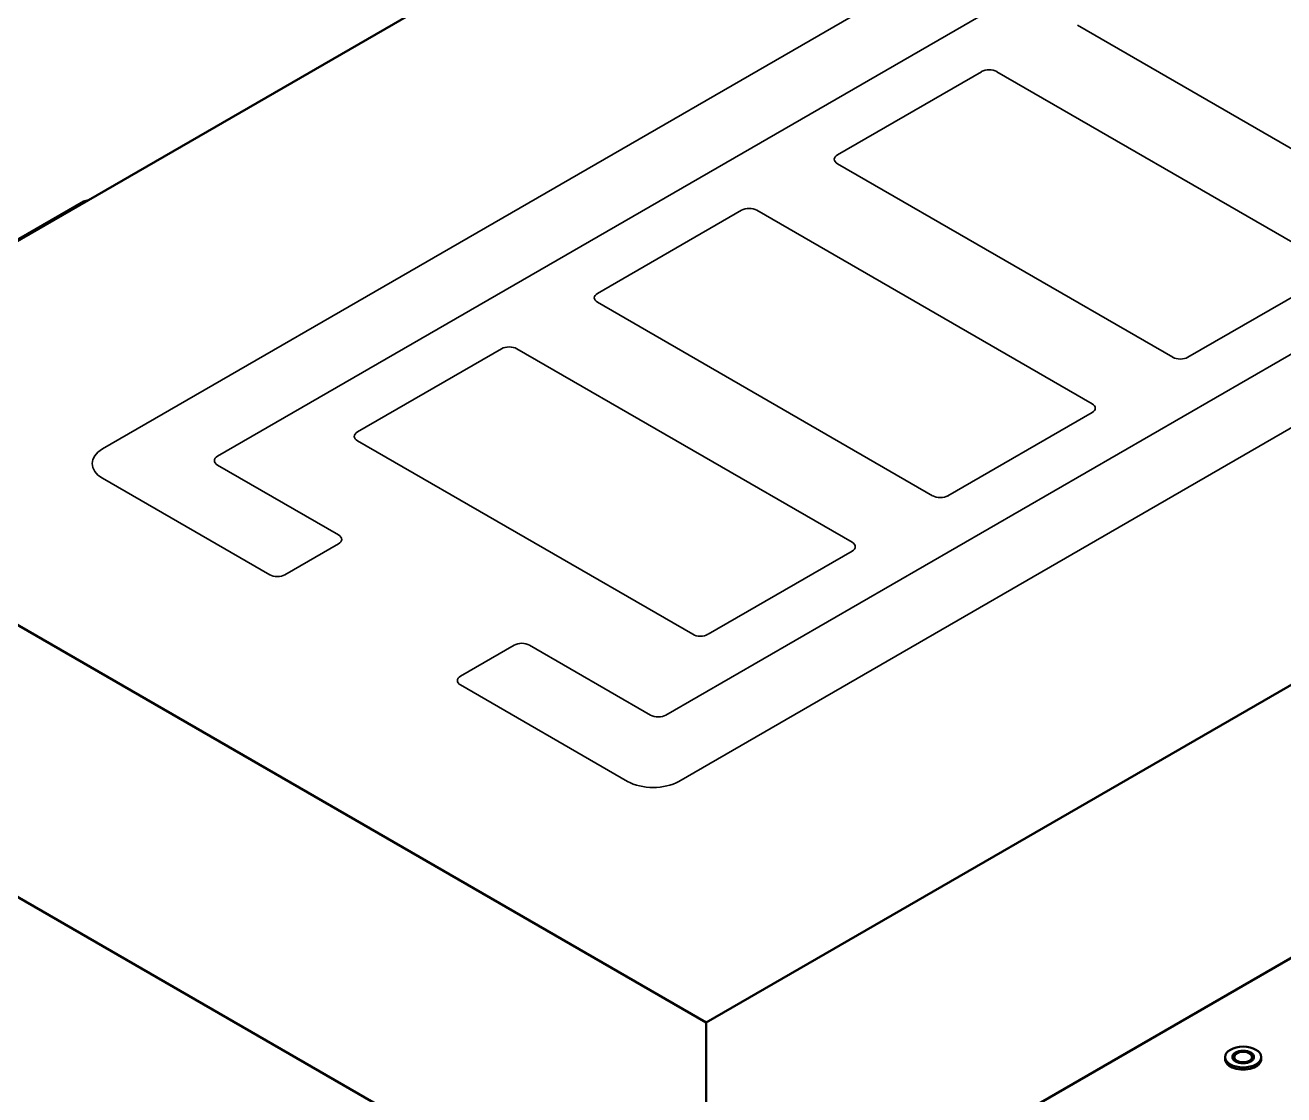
# Model space of a CAD drawing. Header units: inches. Extents: x 9.1 to 24.9, y 4.9 to 17.
# Drawn here: x 14.324 to 16.383, y 11.39 to 13.139 of the extents above; entities that cross this region are included whole.
import ezdxf

# ---------------------------------------------------------------- set-up
doc = ezdxf.new("R2010")
doc.units = ezdxf.units.IN
doc.header["$MEASUREMENT"] = 0
doc.layers.add('Visible (ANSI)', color=7, linetype='Continuous', lineweight=50)
doc.layers.add('Visible Narrow (ANSI)', color=7, linetype='Continuous', lineweight=35)

msp = doc.modelspace()

# ---------------------------------------------------------------- linework, layer by layer
at = {"layer": 'Visible (ANSI)'}
for p, q in [((16.3816, 13.9816), (13.7675, 12.4724)), ((15.4379, 11.508), (18.0519, 13.0173)), ((14.2266, 12.7399), (14.4198, 12.8512)), ((14.4198, 12.8512), (14.4251, 12.8525)), ((14.4251, 12.8525), (14.4259, 12.8525)), ((15.4392, 11.0622), (18.07, 12.5811)), ((13.7675, 12.4724), (15.4379, 11.508)), ((13.7271, 12.0507), (15.4392, 11.0622)), ((15.4379, 11.508), (15.4379, 11.063)), ((16.2866, 11.4514), (16.2866, 11.448)), ((16.3457, 11.4514), (16.3457, 11.448))]:
    msp.add_line(p, q, dxfattribs=at)
for major_axis in [(-0.0295, 0), (0.0177, 0), (-0.0162, 0), (-0.0148, 0)]:
    msp.add_ellipse((16.3161, 11.4514), major_axis=major_axis, ratio=0.57735, dxfattribs=at)
msp.add_ellipse((16.3161, 11.448), major_axis=(-0.0295, 0), ratio=0.57735, start_param=0, end_param=3.141593, dxfattribs=at)
at = {"layer": 'Visible Narrow (ANSI)'}
for p, q in [((16.3327, 13.5331), (14.4505, 12.4464)), ((14.6385, 12.4343), (16.3536, 13.4246)), ((16.0449, 13.1395), (16.5933, 12.8229)), ((15.8881, 13.0634), (15.6524, 12.9273)), ((16.4615, 12.7468), (15.9131, 13.0634)), ((17.0871, 13.0011), (15.3719, 12.0109)), ((15.3928, 11.9024), (17.275, 12.989)), ((15.6524, 12.9129), (16.2008, 12.5962)), ((15.4955, 12.8368), (15.2598, 12.7007)), ((16.069, 12.5202), (15.5206, 12.8368)), ((16.2258, 12.5962), (16.4615, 12.7323)), ((15.2598, 12.6862), (15.8082, 12.3696)), ((15.103, 12.6102), (14.8673, 12.4741)), ((15.6765, 12.2935), (15.1281, 12.6102)), ((15.8333, 12.3696), (16.069, 12.5057)), ((14.8673, 12.4596), (15.4157, 12.143)), ((14.8365, 12.3055), (14.6385, 12.4199)), ((14.4505, 12.3982), (14.7238, 12.2404)), ((14.7488, 12.2404), (14.8365, 12.2911)), ((15.4408, 12.143), (15.6765, 12.2791)), ((15.1238, 12.1252), (15.0361, 12.0746)), ((15.3469, 12.0109), (15.1488, 12.1252)), ((15.0361, 12.0601), (15.3093, 11.9024))]:
    msp.add_line(p, q, dxfattribs=at)
for centre, major_axis, start_param, end_param in [((15.9006, 13.0562), (-0.0177, 0), 3.926991, 5.497787), ((15.6649, 12.9201), (-0.0177, 0), 5.497787, 7.068583), ((15.5081, 12.8295), (-0.0177, 0), 3.926991, 5.497787), ((15.2724, 12.6935), (-0.0177, 0), 5.497787, 7.068583), ((15.1155, 12.6029), (-0.0177, 0), 3.926991, 5.497787), ((16.2133, 12.6035), (0.0177, 0), 3.926991, 5.497787), ((16.0565, 12.5129), (0.0177, 0), 5.497787, 7.068583), ((14.8798, 12.4668), (-0.0177, 0), 5.497787, 7.068583), ((14.4923, 12.4223), (-0.0591, 0), 5.497787, 7.068583), ((14.651, 12.4271), (-0.0177, 0), 5.497787, 7.068583), ((15.8208, 12.3768), (0.0177, 0), 3.926991, 5.497787), ((14.824, 12.2983), (0.0177, 0), 5.497787, 7.068583), ((15.6639, 12.2863), (0.0177, 0), 5.497787, 7.068583), ((14.7363, 12.2477), (0.0177, 0), 3.926991, 5.497787), ((15.1363, 12.118), (-0.0177, 0), 3.926991, 5.497787), ((15.4282, 12.1502), (0.0177, 0), 3.926991, 5.497787), ((15.0486, 12.0673), (-0.0177, 0), 5.497787, 7.068583), ((15.3594, 12.0181), (-0.0177, 0), 0.785398, 2.356194), ((15.3511, 11.9265), (0.0591, 0), 3.926991, 5.497787)]:
    msp.add_ellipse(centre, major_axis=major_axis, ratio=0.57735, start_param=start_param, end_param=end_param, dxfattribs=at)

doc.saveas('drawing.dxf')
